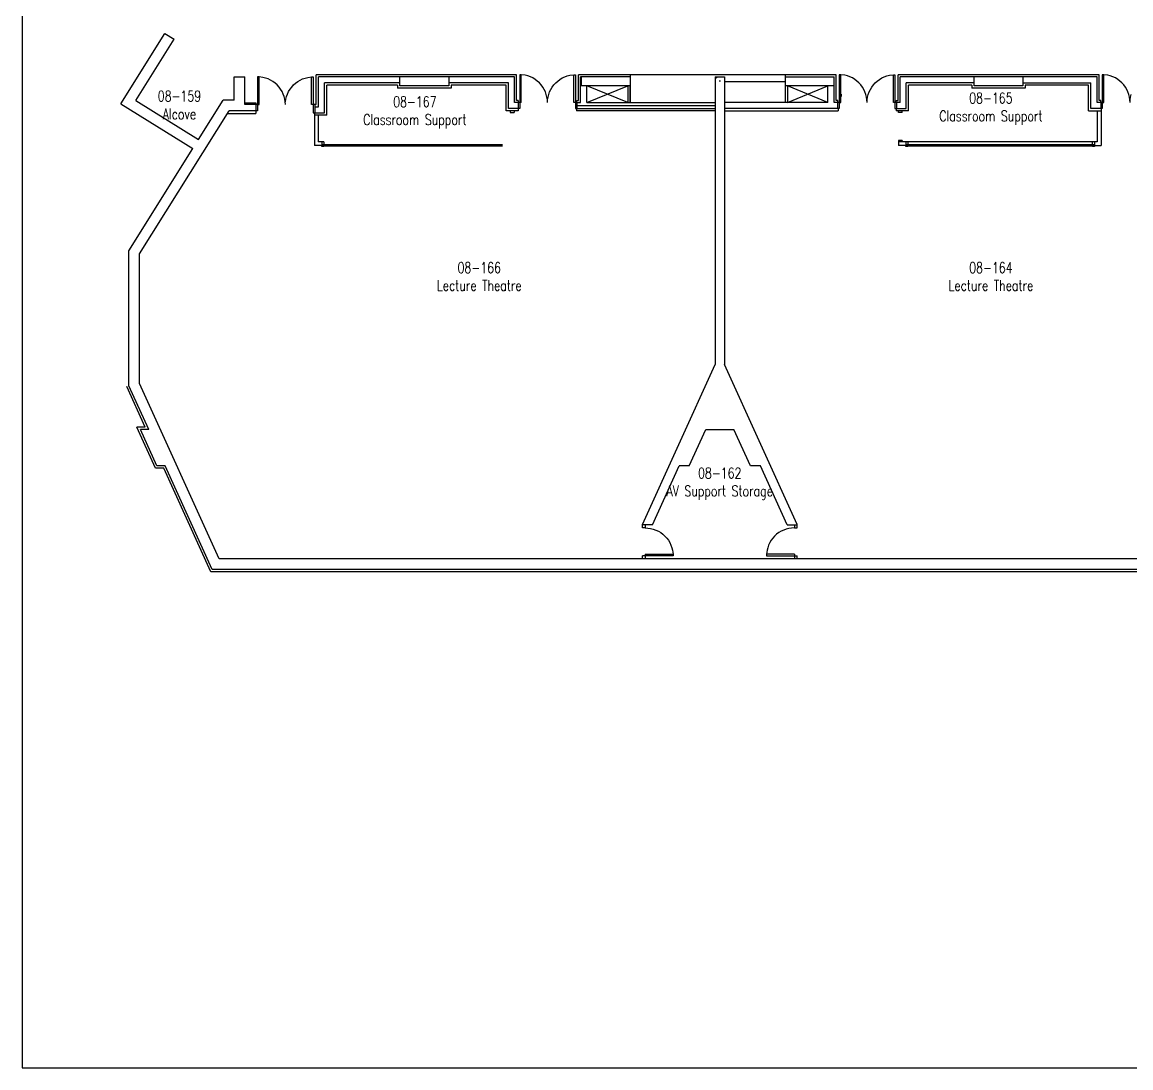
# Model space of a CAD drawing. Extents: x 11182 to 734459, y -1391328 to 152085.
# Drawn here: x 121708 to 158091, y -866198 to -831860 of the extents above; entities that cross this region are included whole.
import ezdxf
from ezdxf.enums import TextEntityAlignment as Align

# ---------------------------------------------------------------- set-up
doc = ezdxf.new("R2010")
doc.units = 0
doc.header["$LTSCALE"] = 500
doc.header["$MEASUREMENT"] = 0
doc.layers.add('0_Defpoints', color=106, linetype='CONTINUOUS', plot=False)
for name, color, linetype in [('0_room_data', 7, 'CONTINUOUS'), ('1_Wall_Exist', 251, 'CONTINUOUS'), ('3_Text', 7, 'CONTINUOUS')]:
    doc.layers.add(name, color=color, linetype=linetype)
doc.styles.add('1_200', font='simplex.shx', dxfattribs={"width": 0.75, "height": 460})

# ---------------------------------------------------------------- blocks, each defined once
blk = doc.blocks.new('room_data')
at = {"layer": '3_Text', "style": '1_200', "width": 0.75}
for tag, p in [('ROOMNUM', (0, 0)), ('ROOMUSE', (0, -575))]:
    blk.add_attdef(tag, text='', height=345, dxfattribs=at).set_placement(p, align=Align.MIDDLE_CENTER)

msp = doc.modelspace()

# ---------------------------------------------------------------- linework, layer by layer
at = {"layer": '0_Defpoints'}
msp.add_lwpolyline([(121708, -800495), (121708, -866198), (223249, -866198), (223249, -800495)], close=True, dxfattribs=at)
at = {"layer": '1_Wall_Exist'}
for p, q in [((124951, -834539), (126395, -832228)), ((125433, -834428), (126692, -832414)), ((126395, -832228), (126692, -832414)), ((128663, -834419), (128663, -833654)), ((128663, -833654), (129013, -833654)), ((129013, -834569), (129013, -833654)), ((129482, -833655), (129431, -833655)), ((129431, -833655), (129431, -834569)), ((129609, -833673), (129482, -833655)), ((129482, -834569), (129482, -833655)), ((129696, -833695), (129609, -833673)), ((129781, -833725), (129696, -833695)), ((129862, -833763), (129781, -833725)), ((129939, -833809), (129862, -833763)), ((130010, -833863), (129939, -833809)), ((130077, -833923), (130010, -833863)), ((131259, -833655), (131259, -834838)), ((131359, -834569), (131359, -833585)), ((137934, -833585), (131359, -833585)), ((137865, -833654), (131428, -833654)), ((131428, -834638), (131428, -833654)), ((134105, -833854), (131628, -833854)), ((131628, -834838), (131628, -833854)), ((134105, -833954), (134105, -833654)), ((135705, -833654), (135705, -833954)), ((137665, -833854), (135705, -833854)), ((137665, -834699), (137665, -833854)), ((137865, -834499), (137865, -833654)), ((137934, -834430), (137934, -833585)), ((138086, -833585), (138035, -833585)), ((138035, -833585), (138035, -834499)), ((138213, -833603), (138086, -833585)), ((138086, -834499), (138086, -833585)), ((138300, -833625), (138213, -833603)), ((138385, -833655), (138300, -833625)), ((138466, -833693), (138385, -833655)), ((138543, -833739), (138466, -833693)), ((138614, -833793), (138543, -833739)), ((138681, -833853), (138614, -833793)), ((138741, -833920), (138681, -833853)), ((139964, -834430), (139964, -833585)), ((148420, -833585), (139964, -833585)), ((140033, -834499), (140033, -833654)), ((141661, -833654), (140033, -833654)), ((140061, -833954), (140061, -833654)), ((141661, -833585), (141661, -834499)), ((144451, -833654), (144451, -843097)), ((144451, -833654), (144751, -833654)), ((144468, -833681), (144494, -833654)), ((144468, -833681), (144504, -833687)), ((144504, -833687), (144500, -833654)), ((144591, -833794), (144610, -833771)), ((144591, -833794), (144615, -833796)), ((144615, -833796), (144610, -833771)), ((144746, -833804), (146751, -833804)), ((144751, -833654), (144751, -843097)), ((146751, -833585), (146751, -834499)), ((146751, -833654), (148351, -833654)), ((148351, -834499), (148351, -833654)), ((148420, -834430), (148420, -833585)), ((148573, -833585), (148522, -833585)), ((148522, -833585), (148522, -834499)), ((148701, -833603), (148573, -833585)), ((148573, -834499), (148573, -833585)), ((148788, -833625), (148701, -833603)), ((148872, -833655), (148788, -833625)), ((148954, -833693), (148872, -833655)), ((149030, -833739), (148954, -833693)), ((149102, -833793), (149030, -833739)), ((149169, -833853), (149102, -833793)), ((149229, -833920), (149169, -833853)), ((157052, -833585), (150450, -833585)), ((150450, -834430), (150450, -833585)), ((156983, -833654), (150519, -833654)), ((150519, -834499), (150519, -833654)), ((152950, -833854), (150719, -833854)), ((150719, -834699), (150719, -833854)), ((152950, -833954), (152950, -833654)), ((154550, -833654), (154550, -833954)), ((154550, -833854), (156783, -833854)), ((156783, -834699), (156783, -833854)), ((156983, -834499), (156983, -833654)), ((157052, -834430), (157052, -833585)), ((130137, -833990), (130077, -833923)), ((130191, -834061), (130137, -833990)), ((130237, -834138), (130191, -834061)), ((130275, -834220), (130237, -834138)), ((130305, -834304), (130275, -834220)), ((131705, -834915), (131705, -833931)), ((134028, -833931), (131705, -833931)), ((134028, -833931), (134028, -834031)), ((135782, -834031), (134028, -834031)), ((135705, -833954), (134105, -833954)), ((137588, -833931), (135782, -833931)), ((135782, -833931), (135782, -834031)), ((137588, -834776), (137588, -833931)), ((138795, -833991), (138741, -833920)), ((138841, -834068), (138795, -833991)), ((138879, -834150), (138841, -834068)), ((138909, -834234), (138879, -834150)), ((138931, -834321), (138909, -834234)), ((141661, -833954), (140033, -833954)), ((140233, -834499), (140233, -833954)), ((140233, -834499), (141584, -833954)), ((141584, -834499), (140233, -833954)), ((141584, -833954), (141584, -834499)), ((141648, -833954), (141648, -834499)), ((148351, -833954), (146751, -833954)), ((146828, -833954), (146828, -834499)), ((146828, -834499), (148151, -833954)), ((148151, -834499), (146828, -833954)), ((148151, -834499), (148151, -833954)), ((148586, -834221), (148586, -834298)), ((149282, -833991), (149229, -833920)), ((149328, -834068), (149282, -833991)), ((149367, -834150), (149328, -834068)), ((149397, -834234), (149367, -834150)), ((149419, -834321), (149397, -834234)), ((150796, -834776), (150796, -833931)), ((152873, -833931), (150796, -833931)), ((152873, -833931), (152873, -834031)), ((154627, -834031), (152873, -834031)), ((154550, -833954), (152950, -833954)), ((154627, -833931), (154627, -834031)), ((156706, -833931), (154627, -833931)), ((156706, -834776), (156706, -833931)), ((124951, -834539), (127311, -836014)), ((125433, -834428), (127496, -835717)), ((127496, -835717), (128307, -834419)), ((128663, -834419), (128307, -834419)), ((129013, -834505), (129379, -834505)), ((129429, -834569), (129013, -834569)), ((129379, -834505), (129379, -834856)), ((129429, -834569), (129429, -834769)), ((129431, -834569), (129482, -834569)), ((130327, -834391), (130305, -834304)), ((130340, -834480), (130327, -834391)), ((130345, -834569), (130340, -834480)), ((131309, -834569), (131309, -834838)), ((138086, -834499), (137865, -834499)), ((137985, -834430), (137934, -834430)), ((137985, -834430), (137985, -834776)), ((138035, -834499), (138035, -834699)), ((138944, -834410), (138931, -834321)), ((138949, -834499), (138944, -834410)), ((139864, -834499), (139864, -834699)), ((139864, -834499), (140033, -834499)), ((139864, -834599), (144451, -834599)), ((139909, -834430), (139964, -834430)), ((139909, -834499), (139909, -834430)), ((139914, -834499), (139914, -834699)), ((140233, -834499), (144451, -834499)), ((148151, -834499), (144751, -834499)), ((148520, -834499), (148351, -834499)), ((148475, -834430), (148420, -834430)), ((148470, -834499), (148470, -834699)), ((148475, -834499), (148475, -834430)), ((148520, -834499), (148520, -834699)), ((148522, -834499), (148573, -834499)), ((149432, -834410), (149419, -834321)), ((149437, -834499), (149432, -834410)), ((150349, -834499), (150349, -834699)), ((150394, -834430), (150450, -834430)), ((150394, -834499), (150394, -834430)), ((150399, -834499), (150399, -834699)), ((157152, -834499), (156983, -834499)), ((157107, -834430), (157052, -834430)), ((157102, -834499), (157102, -834699)), ((157107, -834499), (157107, -834430)), ((157152, -834499), (157152, -834699)), ((125563, -839472), (128501, -834769)), ((128447, -834856), (129379, -834856)), ((129429, -834769), (128501, -834769)), ((131259, -834838), (131628, -834838)), ((131296, -834838), (131296, -835915)), ((131705, -834915), (131296, -834915)), ((131309, -834638), (131428, -834638)), ((131420, -834915), (131420, -835791)), ((137985, -834776), (137588, -834776)), ((138035, -834699), (137665, -834699)), ((137727, -834776), (137727, -834826)), ((137727, -834826), (137851, -834826)), ((137851, -834776), (137851, -834826)), ((139864, -834699), (144451, -834699)), ((139901, -834699), (139901, -834776)), ((144451, -834776), (139901, -834776)), ((148520, -834699), (144751, -834699)), ((144751, -834776), (148483, -834776)), ((148483, -834699), (148483, -834776)), ((150349, -834699), (150719, -834699)), ((150386, -834699), (150386, -834776)), ((150796, -834776), (150386, -834776)), ((150463, -834826), (150463, -834776)), ((150587, -834826), (150463, -834826)), ((150587, -834826), (150587, -834776)), ((156706, -834776), (157115, -834776)), ((157152, -834699), (156783, -834699)), ((156991, -834776), (156991, -835791)), ((157115, -834699), (157115, -835908)), ((125213, -839371), (127311, -836014)), ((131546, -835915), (131296, -835915)), ((131608, -835791), (131420, -835791)), ((131546, -835791), (131546, -835915)), ((137470, -835886), (131546, -835886)), ((131546, -835919), (137470, -835919)), ((131546, -835944), (131546, -835919)), ((131608, -835944), (131546, -835944)), ((131569, -835919), (131569, -835886)), ((131584, -835919), (131584, -835886)), ((131608, -835791), (131608, -835886)), ((131608, -835919), (131608, -835944)), ((150587, -835741), (150463, -835741)), ((150463, -835741), (150463, -835915)), ((156991, -835791), (150463, -835791)), ((150712, -835915), (150463, -835915)), ((150587, -835741), (150587, -835791)), ((150712, -835791), (150712, -835915)), ((156898, -835886), (150712, -835886)), ((150712, -835919), (156898, -835919)), ((150712, -835944), (150712, -835919)), ((150774, -835944), (150712, -835944)), ((150736, -835919), (150736, -835886)), ((150751, -835919), (150751, -835886)), ((150774, -835791), (150774, -835886)), ((150774, -835919), (150774, -835944)), ((156836, -835886), (156836, -835791)), ((156836, -835944), (156836, -835919)), ((156898, -835944), (156836, -835944)), ((156860, -835919), (156860, -835886)), ((156875, -835919), (156875, -835886)), ((156898, -835791), (156898, -835915)), ((156898, -835915), (157115, -835915)), ((156898, -835919), (156898, -835944)), ((125213, -843804), (125213, -839371)), ((125563, -843728), (125563, -839472)), ((142065, -848357), (144451, -843097)), ((147138, -848357), (144751, -843097)), ((125746, -845159), (125138, -843820)), ((125862, -845234), (125213, -843804)), ((128174, -849483), (125563, -843728)), ((125746, -845159), (125471, -845159)), ((126084, -846509), (125471, -845159)), ((125862, -845234), (125587, -845234)), ((126132, -846434), (125587, -845234)), ((143596, -846434), (144141, -845234)), ((144141, -845234), (145062, -845234)), ((145607, -846434), (145062, -845234)), ((126358, -846509), (126084, -846509)), ((126406, -846434), (126132, -846434)), ((127900, -849908), (126358, -846509)), ((127948, -849833), (126406, -846434)), ((142390, -848368), (143267, -846434)), ((143596, -846434), (143267, -846434)), ((145936, -846434), (145607, -846434)), ((146813, -848368), (145936, -846434)), ((142065, -848468), (142065, -848357)), ((142390, -848368), (142065, -848368)), ((142155, -848368), (142155, -848468)), ((146813, -848368), (147138, -848368)), ((147048, -848368), (147048, -848468)), ((147138, -848468), (147138, -848357)), ((142155, -848468), (142065, -848468)), ((146341, -848803), (146288, -848875)), ((146401, -848736), (146341, -848803)), ((146468, -848676), (146401, -848736)), ((146540, -848623), (146468, -848676)), ((146617, -848577), (146540, -848623)), ((146698, -848538), (146617, -848577)), ((146783, -848508), (146698, -848538)), ((146870, -848486), (146783, -848508)), ((146959, -848473), (146870, -848486)), ((147048, -848468), (146959, -848473)), ((147048, -848468), (147138, -848468)), ((146173, -849117), (146151, -849204)), ((146203, -849033), (146173, -849117)), ((146242, -848951), (146203, -849033)), ((146288, -848875), (146242, -848951)), ((159049, -849483), (128174, -849483)), ((143069, -849383), (142065, -849383)), ((142065, -849483), (142065, -849383)), ((142155, -849332), (142155, -849483)), ((146151, -849204), (146134, -849332)), ((146134, -849332), (146134, -849383)), ((147048, -849332), (146134, -849332)), ((146134, -849383), (147138, -849383)), ((147048, -849332), (147048, -849483)), ((147138, -849483), (147138, -849383)), ((159279, -849833), (127948, -849833)), ((159328, -849908), (127900, -849908))]:
    msp.add_line(p, q, dxfattribs=at)
at = {"layer": '1_Wall_Exist', "extrusion": (1e-16, 0, -1)}
for p, q in [((130613, -833923), (130680, -833863)), ((130680, -833863), (130751, -833809)), ((130751, -833809), (130828, -833763)), ((130828, -833763), (130909, -833725)), ((130909, -833725), (130994, -833695)), ((130994, -833695), (131081, -833673)), ((131081, -833673), (131208, -833655)), ((131208, -833655), (131259, -833655)), ((131208, -834569), (131208, -833655)), ((139156, -833920), (139217, -833853)), ((139217, -833853), (139283, -833793)), ((139283, -833793), (139355, -833739)), ((139355, -833739), (139431, -833693)), ((139431, -833693), (139513, -833655)), ((139513, -833655), (139597, -833625)), ((139597, -833625), (139684, -833603)), ((139684, -833603), (139812, -833585)), ((139812, -833585), (139863, -833585)), ((139812, -834499), (139812, -833585)), ((139863, -833585), (139863, -834499)), ((149644, -833920), (149704, -833853)), ((149704, -833853), (149771, -833793)), ((149771, -833793), (149843, -833739)), ((149843, -833739), (149919, -833693)), ((149919, -833693), (150000, -833655)), ((150000, -833655), (150085, -833625)), ((150085, -833625), (150172, -833603)), ((150172, -833603), (150300, -833585)), ((150300, -833585), (150350, -833585)), ((150300, -834499), (150300, -833585)), ((150350, -833585), (150350, -834499)), ((130385, -834304), (130415, -834220)), ((130415, -834220), (130453, -834138)), ((130453, -834138), (130499, -834061)), ((130499, -834061), (130553, -833990)), ((130553, -833990), (130613, -833923)), ((138967, -834321), (138988, -834234)), ((138988, -834234), (139018, -834150)), ((139018, -834150), (139057, -834068)), ((139057, -834068), (139103, -833991)), ((139103, -833991), (139156, -833920)), ((149454, -834321), (149476, -834234)), ((149476, -834234), (149506, -834150)), ((149506, -834150), (149545, -834068)), ((149545, -834068), (149591, -833991)), ((149591, -833991), (149644, -833920)), ((130350, -834480), (130363, -834391)), ((130363, -834391), (130385, -834304)), ((131359, -834569), (131208, -834569)), ((138949, -834499), (138953, -834410)), ((138953, -834410), (138967, -834321)), ((139863, -834499), (139812, -834499)), ((149436, -834499), (149441, -834410)), ((149441, -834410), (149454, -834321)), ((150519, -834499), (150300, -834499)), ((142155, -848468), (142244, -848473)), ((142244, -848473), (142333, -848486)), ((142333, -848486), (142420, -848508)), ((142420, -848508), (142505, -848538)), ((142505, -848538), (142586, -848577)), ((142586, -848577), (142663, -848623)), ((142663, -848623), (142735, -848676)), ((142735, -848676), (142801, -848736)), ((142801, -848736), (142862, -848803)), ((142862, -848803), (142915, -848875)), ((142915, -848875), (142961, -848951)), ((142961, -848951), (143000, -849033)), ((143000, -849033), (143030, -849117)), ((143030, -849117), (143051, -849204)), ((142155, -849332), (143069, -849332)), ((143051, -849204), (143069, -849332)), ((143069, -849332), (143069, -849383))]:
    msp.add_line(p, q, dxfattribs=at)
at = {"layer": '1_Wall_Exist', "extrusion": (-1e-16, 0, -1)}
for p, q in [((157203, -833585), (157153, -833585)), ((157153, -833585), (157153, -834499)), ((157331, -833603), (157203, -833585)), ((157203, -834499), (157203, -833585)), ((157418, -833625), (157331, -833603)), ((157503, -833655), (157418, -833625)), ((157584, -833693), (157503, -833655)), ((157660, -833739), (157584, -833693)), ((157732, -833793), (157660, -833739)), ((157799, -833853), (157732, -833793)), ((157859, -833920), (157799, -833853)), ((157912, -833991), (157859, -833920)), ((157958, -834068), (157912, -833991)), ((157997, -834150), (157958, -834068)), ((158027, -834234), (157997, -834150)), ((158049, -834321), (158027, -834234)), ((157153, -834499), (157203, -834499)), ((158062, -834410), (158049, -834321)), ((158067, -834499), (158062, -834410))]:
    msp.add_line(p, q, dxfattribs=at)
at = {"layer": '1_Wall_Exist', "extrusion": (0, 0, -1)}
for p, q in [((158084, -834321), (158106, -834234)), ((158066, -834499), (158071, -834410)), ((158071, -834410), (158084, -834321))]:
    msp.add_line(p, q, dxfattribs=at)

# ---------------------------------------------------------------- block references
at = {"layer": '0_room_data', "xscale": 1.018417926029456, "yscale": 1.018417926029456, "zscale": 1.018417926029456}
for p, values in [((126869, -834290), {'ROOMNUM': '08-159', 'ROOMUSE': 'Alcove'}), ((153499, -834354), {'ROOMNUM': '08-165', 'ROOMUSE': 'Classroom Support'}), ((134595, -834474), {'ROOMNUM': '08-167', 'ROOMUSE': 'Classroom Support'}), ((136708, -839922), {'ROOMNUM': '08-166', 'ROOMUSE': 'Lecture Theatre'}), ((153499, -839922), {'ROOMNUM': '08-164', 'ROOMUSE': 'Lecture Theatre'}), ((144599, -846668), {'ROOMNUM': '08-162', 'ROOMUSE': 'AV Support Storage'})]:
    msp.add_blockref('room_data', p, dxfattribs=at).add_auto_attribs(values)

doc.saveas('drawing.dxf')
